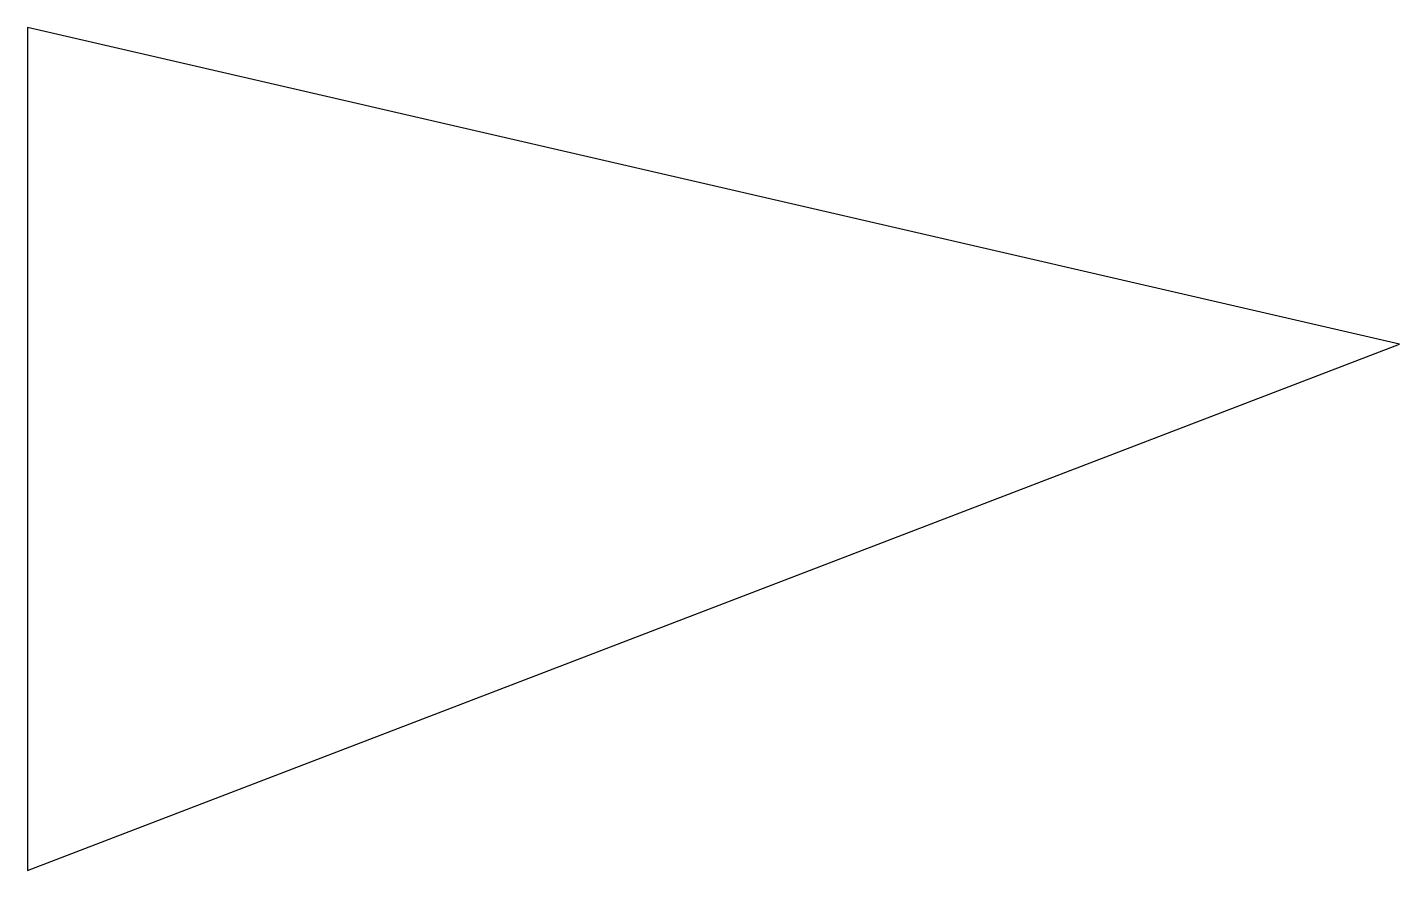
# Model space of a CAD drawing. Header units: metres. Extents: x 0 to 163, y 0 to 100.
import ezdxf

# ---------------------------------------------------------------- set-up
doc = ezdxf.new("R2010")
doc.units = ezdxf.units.M

msp = doc.modelspace()

# ---------------------------------------------------------------- linework, layer by layer
at = {"layer": 'PARAMETRIX'}
for p, q in [((0, 100), (0, 0)), ((162.7198, 62.4332), (0, 100)), ((0, 0), (162.7198, 62.4332))]:
    msp.add_line(p, q, dxfattribs=at)

doc.saveas('drawing.dxf')
